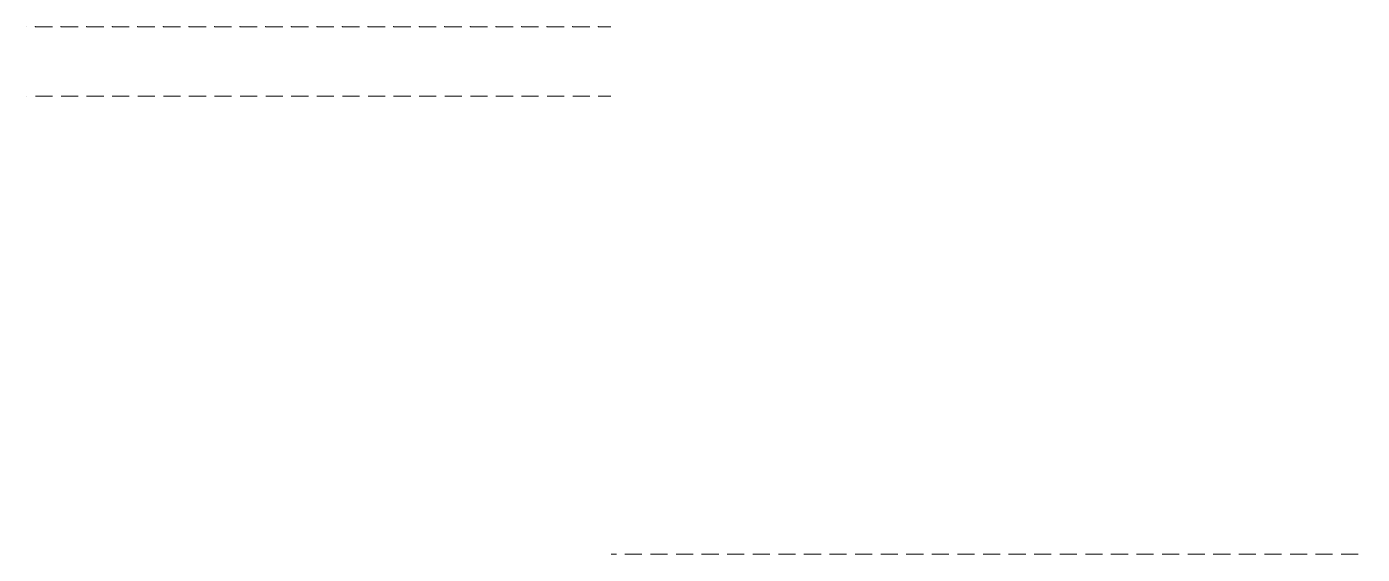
# Model space of a CAD drawing. Header units: inches. Extents: x 244 to 65245, y -2247 to 11745.
# Drawn here: x 41981.5 to 42308.4, y 6606.3 to 6735.3 of the extents above; entities that cross this region are included whole.
import ezdxf
from ezdxf.xclip import XClip

# ---------------------------------------------------------------- set-up
doc = ezdxf.new("R2010")
doc.units = ezdxf.units.IN
doc.header["$MEASUREMENT"] = 0
doc.header["$XCLIPFRAME"] = 0
doc.layers.add('hatch', color=12, linetype='Continuous', lineweight=9)
doc.layers.add('RAILING', color=213, linetype='Continuous', lineweight=9)

# ---------------------------------------------------------------- blocks, each defined once
blk = doc.blocks.new('R2')
at = {"layer": 'RAILING'}
for p, q in [((-2.09, 15.93), (-2.09, 17)), ((-2.09, 17), (2.09, 17)), ((2.09, 17), (2.09, 15.93)), ((2.09, 15.93), (-2.09, 15.93)), ((-1.36, 15.63), (-1.36, 15.93)), ((-1.36, 13.01), (-1.36, 13.12)), ((1.15, 13.33), (-1.15, 13.33)), ((1.36, 15.63), (1.36, 15.93)), ((1.36, 13.01), (1.36, 13.12)), ((1.15, 12.8), (-1.15, 12.8)), ((-2.09, 4.78), (-1.15, 3.2)), ((-2.09, 4.78), (2.09, 4.78)), ((2.09, 4.78), (1.15, 3.2)), ((-2.09, 1.07), (2.09, 1.07)), ((-2.09, 0), (-2.09, 1.07)), ((-2.09, 0), (2.09, 0)), ((-1.36, 2.99), (-1.36, 2.88)), ((-1.36, 1.38), (-1.36, 1.27)), ((1.15, 3.2), (-1.15, 3.2)), ((1.15, 3.2), (-1.15, 3.2)), ((1.15, 2.67), (-1.15, 2.67)), ((1.15, 1.59), (-1.15, 1.59)), ((1.15, 1.07), (-1.15, 1.07)), ((-1.04, 1.59), (-1.04, 2.67)), ((-1.04, 2.67), (-1.04, 1.59)), ((1.04, 1.59), (1.04, 2.67)), ((1.04, 2.67), (1.04, 1.59)), ((1.36, 2.99), (1.36, 2.88)), ((1.36, 1.38), (1.36, 1.27)), ((2.09, 1.07), (2.09, 0))]:
    blk.add_line(p, q, dxfattribs=at)
for centre, radius, start, end in [((2.85, 15.19), 4.32, 173.4577, 205.5425), ((-2.32, 14.17), 1.75, 15.2284, 59.8215), ((-1.15, 13.12), 0.209, 90, 180), ((-5.5, 13.1), 5.11, 2.4876, 17.3368), ((4.29, 13.74), 4.71, 155.6375, 185.03), ((-4.29, 13.74), 4.71, 354.97, 24.3625), ((5.5, 13.1), 5.11, 162.6632, 177.5124), ((2.32, 14.17), 1.75, 120.1785, 164.7716), ((-2.85, 15.19), 4.32, 334.4575, 6.5423), ((1.15, 13.12), 0.209, 0, 90), ((-1.15, 13.01), 0.209, 180, 270), ((1.15, 13.01), 0.209, 270, 0), ((-1.15, 2.99), 0.209, 90, 180), ((-1.15, 2.88), 0.209, 180, 270), ((-1.15, 1.38), 0.209, 90, 180), ((-1.15, 1.27), 0.209, 180, 270), ((1.15, 2.99), 0.209, 0, 90), ((1.15, 2.88), 0.209, 270, 0), ((1.15, 1.38), 0.209, 0, 90), ((1.15, 1.27), 0.209, 270, 0)]:
    blk.add_arc(centre, radius, start, end, dxfattribs=at)
for points in [[(-2.09, 4.78), (-1.62, 5.49), (-1.16, 9.08), (-1.04, 12.8)], [(2.09, 4.78), (1.62, 5.49), (1.16, 9.08), (1.04, 12.8)]]:
    blk.add_open_spline(points, degree=3, dxfattribs=at)
blk.add_point((4.17, 0), dxfattribs=at)

msp = doc.modelspace()

# ---------------------------------------------------------------- block references
at = {"layer": 'hatch', "ltscale": 2}
ref = msp.add_blockref('R2', (41979.48, 6735.32), dxfattribs=at)
XClip(ref).set_block_clipping_path([(2.0304879218, -17), (145.0304879218, 0)])
ref = msp.add_blockref('R2', (41985.74, 6735.32), dxfattribs=at)
XClip(ref).set_block_clipping_path([(-4.2303816434, -17), (138.7696183566, 0)])
ref = msp.add_blockref('R2', (41992, 6735.32), dxfattribs=at)
XClip(ref).set_block_clipping_path([(-10.4912512086, -17), (132.5087487914, 0)])
ref = msp.add_blockref('R2', (41998.27, 6735.32), dxfattribs=at)
XClip(ref).set_block_clipping_path([(-16.7521207738, -17), (126.2478792262, 0)])
ref = msp.add_blockref('R2', (42004.53, 6735.32), dxfattribs=at)
XClip(ref).set_block_clipping_path([(-23.012990339, -17), (119.987009661, 0)])
ref = msp.add_blockref('R2', (42010.79, 6735.32), dxfattribs=at)
XClip(ref).set_block_clipping_path([(-29.2738599042, -17), (113.7261400958, 0)])
ref = msp.add_blockref('R2', (42017.05, 6735.32), dxfattribs=at)
XClip(ref).set_block_clipping_path([(-35.5347294695, -17), (107.4652705305, 0)])
ref = msp.add_blockref('R2', (42023.31, 6735.32), dxfattribs=at)
XClip(ref).set_block_clipping_path([(-41.7955990347, -17), (101.2044009653, 0)])
ref = msp.add_blockref('R2', (42029.57, 6735.32), dxfattribs=at)
XClip(ref).set_block_clipping_path([(-48.0564685999, -17), (94.9435314001, 0)])
ref = msp.add_blockref('R2', (42035.83, 6735.32), dxfattribs=at)
XClip(ref).set_block_clipping_path([(-54.3173381651, -17), (88.6826618349, 0)])
ref = msp.add_blockref('R2', (42042.09, 6735.32), dxfattribs=at)
XClip(ref).set_block_clipping_path([(-60.5782077303, -17), (82.4217922697, 0)])
ref = msp.add_blockref('R2', (42048.35, 6735.32), dxfattribs=at)
XClip(ref).set_block_clipping_path([(-66.8390772955, -17), (76.1609227045, 0)])
ref = msp.add_blockref('R2', (42054.61, 6735.32), dxfattribs=at)
XClip(ref).set_block_clipping_path([(-73.0999468607, -17), (69.9000531393, 0)])
ref = msp.add_blockref('R2', (42060.87, 6735.32), dxfattribs=at)
XClip(ref).set_block_clipping_path([(-79.3608164259, -17), (63.6391835741, 0)])
ref = msp.add_blockref('R2', (42067.14, 6735.32), dxfattribs=at)
XClip(ref).set_block_clipping_path([(-85.6216859911, -17), (57.3783140089, 0)])
ref = msp.add_blockref('R2', (42073.4, 6735.32), dxfattribs=at)
XClip(ref).set_block_clipping_path([(-91.8825555563, -17), (51.1174444437, 0)])
ref = msp.add_blockref('R2', (42079.66, 6735.32), dxfattribs=at)
XClip(ref).set_block_clipping_path([(-98.1434251215, -17), (44.8565748785, 0)])
ref = msp.add_blockref('R2', (42085.92, 6735.32), dxfattribs=at)
XClip(ref).set_block_clipping_path([(-104.4042946868, -17), (38.5957053132, 0)])
ref = msp.add_blockref('R2', (42092.18, 6735.32), dxfattribs=at)
XClip(ref).set_block_clipping_path([(-110.665164252, -17), (32.334835748, 0)])
ref = msp.add_blockref('R2', (42098.44, 6735.32), dxfattribs=at)
XClip(ref).set_block_clipping_path([(-116.9260338172, -17), (26.0739661828, 0)])
ref = msp.add_blockref('R2', (42104.7, 6735.32), dxfattribs=at)
XClip(ref).set_block_clipping_path([(-123.1869033824, -17), (19.8130966176, 0)])
ref = msp.add_blockref('R2', (42110.96, 6735.32), dxfattribs=at)
XClip(ref).set_block_clipping_path([(-129.4477729476, -17), (13.5522270524, 0)])
ref = msp.add_blockref('R2', (42117.22, 6735.32), dxfattribs=at)
XClip(ref).set_block_clipping_path([(-135.7086425128, -17), (7.2913574872, 0)])
ref = msp.add_blockref('R2', (42123.48, 6735.32), dxfattribs=at)
XClip(ref).set_block_clipping_path([(-141.969512078, -17), (1.030487922, 0)])
ref = msp.add_blockref('R2', (41979.48, 6701.32), dxfattribs=at)
XClip(ref).set_block_clipping_path([(2.0304879218, 17), (145.0304879218, 34)])
ref = msp.add_blockref('R2', (41985.74, 6701.32), dxfattribs=at)
XClip(ref).set_block_clipping_path([(-4.2303816434, 17), (138.7696183566, 34)])
ref = msp.add_blockref('R2', (41992, 6701.32), dxfattribs=at)
XClip(ref).set_block_clipping_path([(-10.4912512086, 17), (132.5087487914, 34)])
ref = msp.add_blockref('R2', (41998.27, 6701.32), dxfattribs=at)
XClip(ref).set_block_clipping_path([(-16.7521207738, 17), (126.2478792262, 34)])
ref = msp.add_blockref('R2', (42004.53, 6701.32), dxfattribs=at)
XClip(ref).set_block_clipping_path([(-23.012990339, 17), (119.987009661, 34)])
ref = msp.add_blockref('R2', (42010.79, 6701.32), dxfattribs=at)
XClip(ref).set_block_clipping_path([(-29.2738599042, 17), (113.7261400958, 34)])
ref = msp.add_blockref('R2', (42017.05, 6701.32), dxfattribs=at)
XClip(ref).set_block_clipping_path([(-35.5347294695, 17), (107.4652705305, 34)])
ref = msp.add_blockref('R2', (42023.31, 6701.32), dxfattribs=at)
XClip(ref).set_block_clipping_path([(-41.7955990347, 17), (101.2044009653, 34)])
ref = msp.add_blockref('R2', (42029.57, 6701.32), dxfattribs=at)
XClip(ref).set_block_clipping_path([(-48.0564685999, 17), (94.9435314001, 34)])
ref = msp.add_blockref('R2', (42035.83, 6701.32), dxfattribs=at)
XClip(ref).set_block_clipping_path([(-54.3173381651, 17), (88.6826618349, 34)])
ref = msp.add_blockref('R2', (42042.09, 6701.32), dxfattribs=at)
XClip(ref).set_block_clipping_path([(-60.5782077303, 17), (82.4217922697, 34)])
ref = msp.add_blockref('R2', (42048.35, 6701.32), dxfattribs=at)
XClip(ref).set_block_clipping_path([(-66.8390772955, 17), (76.1609227045, 34)])
ref = msp.add_blockref('R2', (42054.61, 6701.32), dxfattribs=at)
XClip(ref).set_block_clipping_path([(-73.0999468607, 17), (69.9000531393, 34)])
ref = msp.add_blockref('R2', (42060.87, 6701.32), dxfattribs=at)
XClip(ref).set_block_clipping_path([(-79.3608164259, 17), (63.6391835741, 34)])
ref = msp.add_blockref('R2', (42067.14, 6701.32), dxfattribs=at)
XClip(ref).set_block_clipping_path([(-85.6216859911, 17), (57.3783140089, 34)])
ref = msp.add_blockref('R2', (42073.4, 6701.32), dxfattribs=at)
XClip(ref).set_block_clipping_path([(-91.8825555563, 17), (51.1174444437, 34)])
ref = msp.add_blockref('R2', (42079.66, 6701.32), dxfattribs=at)
XClip(ref).set_block_clipping_path([(-98.1434251215, 17), (44.8565748785, 34)])
ref = msp.add_blockref('R2', (42085.92, 6701.32), dxfattribs=at)
XClip(ref).set_block_clipping_path([(-104.4042946868, 17), (38.5957053132, 34)])
ref = msp.add_blockref('R2', (42092.18, 6701.32), dxfattribs=at)
XClip(ref).set_block_clipping_path([(-110.665164252, 17), (32.334835748, 34)])
ref = msp.add_blockref('R2', (42098.44, 6701.32), dxfattribs=at)
XClip(ref).set_block_clipping_path([(-116.9260338172, 17), (26.0739661828, 34)])
ref = msp.add_blockref('R2', (42104.7, 6701.32), dxfattribs=at)
XClip(ref).set_block_clipping_path([(-123.1869033824, 17), (19.8130966176, 34)])
ref = msp.add_blockref('R2', (42110.96, 6701.32), dxfattribs=at)
XClip(ref).set_block_clipping_path([(-129.4477729476, 17), (13.5522270524, 34)])
ref = msp.add_blockref('R2', (42117.22, 6701.32), dxfattribs=at)
XClip(ref).set_block_clipping_path([(-135.7086425128, 17), (7.2913574872, 34)])
ref = msp.add_blockref('R2', (42123.48, 6701.32), dxfattribs=at)
XClip(ref).set_block_clipping_path([(-141.969512078, 17), (1.030487922, 34)])
ref = msp.add_blockref('R2', (42123.74, 6589.32), dxfattribs=at)
XClip(ref).set_block_clipping_path([(0.7748763168, 17), (184.6425849482, 34)])
ref = msp.add_blockref('R2', (42130, 6589.32), dxfattribs=at)
XClip(ref).set_block_clipping_path([(-5.4859932484, 17), (178.381715383, 34)])
ref = msp.add_blockref('R2', (42136.26, 6589.32), dxfattribs=at)
XClip(ref).set_block_clipping_path([(-11.7468628136, 17), (172.1208458178, 34)])
ref = msp.add_blockref('R2', (42142.52, 6589.32), dxfattribs=at)
XClip(ref).set_block_clipping_path([(-18.0077323789, 17), (165.8599762525, 34)])
ref = msp.add_blockref('R2', (42148.78, 6589.32), dxfattribs=at)
XClip(ref).set_block_clipping_path([(-24.2686019441, 17), (159.5991066873, 34)])
ref = msp.add_blockref('R2', (42155.04, 6589.32), dxfattribs=at)
XClip(ref).set_block_clipping_path([(-30.5294715093, 17), (153.3382371221, 34)])
ref = msp.add_blockref('R2', (42161.3, 6589.32), dxfattribs=at)
XClip(ref).set_block_clipping_path([(-36.7903410745, 17), (147.0773675569, 34)])
ref = msp.add_blockref('R2', (42167.56, 6589.32), dxfattribs=at)
XClip(ref).set_block_clipping_path([(-43.0512106397, 17), (140.8164979917, 34)])
ref = msp.add_blockref('R2', (42173.83, 6589.32), dxfattribs=at)
XClip(ref).set_block_clipping_path([(-49.3120802049, 17), (134.5556284265, 34)])
ref = msp.add_blockref('R2', (42180.09, 6589.32), dxfattribs=at)
XClip(ref).set_block_clipping_path([(-55.5729497701, 17), (128.2947588613, 34)])
ref = msp.add_blockref('R2', (42186.35, 6589.32), dxfattribs=at)
XClip(ref).set_block_clipping_path([(-61.8338193353, 17), (122.0338892961, 34)])
ref = msp.add_blockref('R2', (42192.61, 6589.32), dxfattribs=at)
XClip(ref).set_block_clipping_path([(-68.0946889005, 17), (115.7730197309, 34)])
ref = msp.add_blockref('R2', (42198.87, 6589.32), dxfattribs=at)
XClip(ref).set_block_clipping_path([(-74.3555584657, 17), (109.5121501657, 34)])
ref = msp.add_blockref('R2', (42205.13, 6589.32), dxfattribs=at)
XClip(ref).set_block_clipping_path([(-80.6164280309, 17), (103.2512806005, 34)])
ref = msp.add_blockref('R2', (42211.39, 6589.32), dxfattribs=at)
XClip(ref).set_block_clipping_path([(-86.8772975961, 17), (96.9904110353, 34)])
ref = msp.add_blockref('R2', (42217.65, 6589.32), dxfattribs=at)
XClip(ref).set_block_clipping_path([(-93.1381671614, 17), (90.72954147, 34)])
ref = msp.add_blockref('R2', (42223.91, 6589.32), dxfattribs=at)
XClip(ref).set_block_clipping_path([(-99.3990367266, 17), (84.4686719048, 34)])
ref = msp.add_blockref('R2', (42230.17, 6589.32), dxfattribs=at)
XClip(ref).set_block_clipping_path([(-105.6599062918, 17), (78.2078023396, 34)])
ref = msp.add_blockref('R2', (42236.43, 6589.32), dxfattribs=at)
XClip(ref).set_block_clipping_path([(-111.920775857, 17), (71.9469327744, 34)])
ref = msp.add_blockref('R2', (42242.69, 6589.32), dxfattribs=at)
XClip(ref).set_block_clipping_path([(-118.1816454222, 17), (65.6860632092, 34)])
ref = msp.add_blockref('R2', (42248.96, 6589.32), dxfattribs=at)
XClip(ref).set_block_clipping_path([(-124.4425149874, 17), (59.425193644, 34)])
ref = msp.add_blockref('R2', (42255.22, 6589.32), dxfattribs=at)
XClip(ref).set_block_clipping_path([(-130.7033845526, 17), (53.1643240788, 34)])
ref = msp.add_blockref('R2', (42261.48, 6589.32), dxfattribs=at)
XClip(ref).set_block_clipping_path([(-136.9642541178, 17), (46.9034545136, 34)])
ref = msp.add_blockref('R2', (42267.74, 6589.32), dxfattribs=at)
XClip(ref).set_block_clipping_path([(-143.225123683, 17), (40.6425849484, 34)])
ref = msp.add_blockref('R2', (42274, 6589.32), dxfattribs=at)
XClip(ref).set_block_clipping_path([(-149.4859932482, 17), (34.3817153832, 34)])
ref = msp.add_blockref('R2', (42280.26, 6589.32), dxfattribs=at)
XClip(ref).set_block_clipping_path([(-155.7468628134, 17), (28.120845818, 34)])
ref = msp.add_blockref('R2', (42286.52, 6589.32), dxfattribs=at)
XClip(ref).set_block_clipping_path([(-162.0077323787, 17), (21.8599762527, 34)])
ref = msp.add_blockref('R2', (42292.78, 6589.32), dxfattribs=at)
XClip(ref).set_block_clipping_path([(-168.2686019439, 17), (15.5991066875, 34)])
ref = msp.add_blockref('R2', (42299.04, 6589.32), dxfattribs=at)
XClip(ref).set_block_clipping_path([(-174.5294715091, 17), (9.3382371223, 34)])
ref = msp.add_blockref('R2', (42305.3, 6589.32), dxfattribs=at)
XClip(ref).set_block_clipping_path([(-180.7903410743, 17), (3.0773675571, 34)])

doc.saveas('drawing.dxf')
